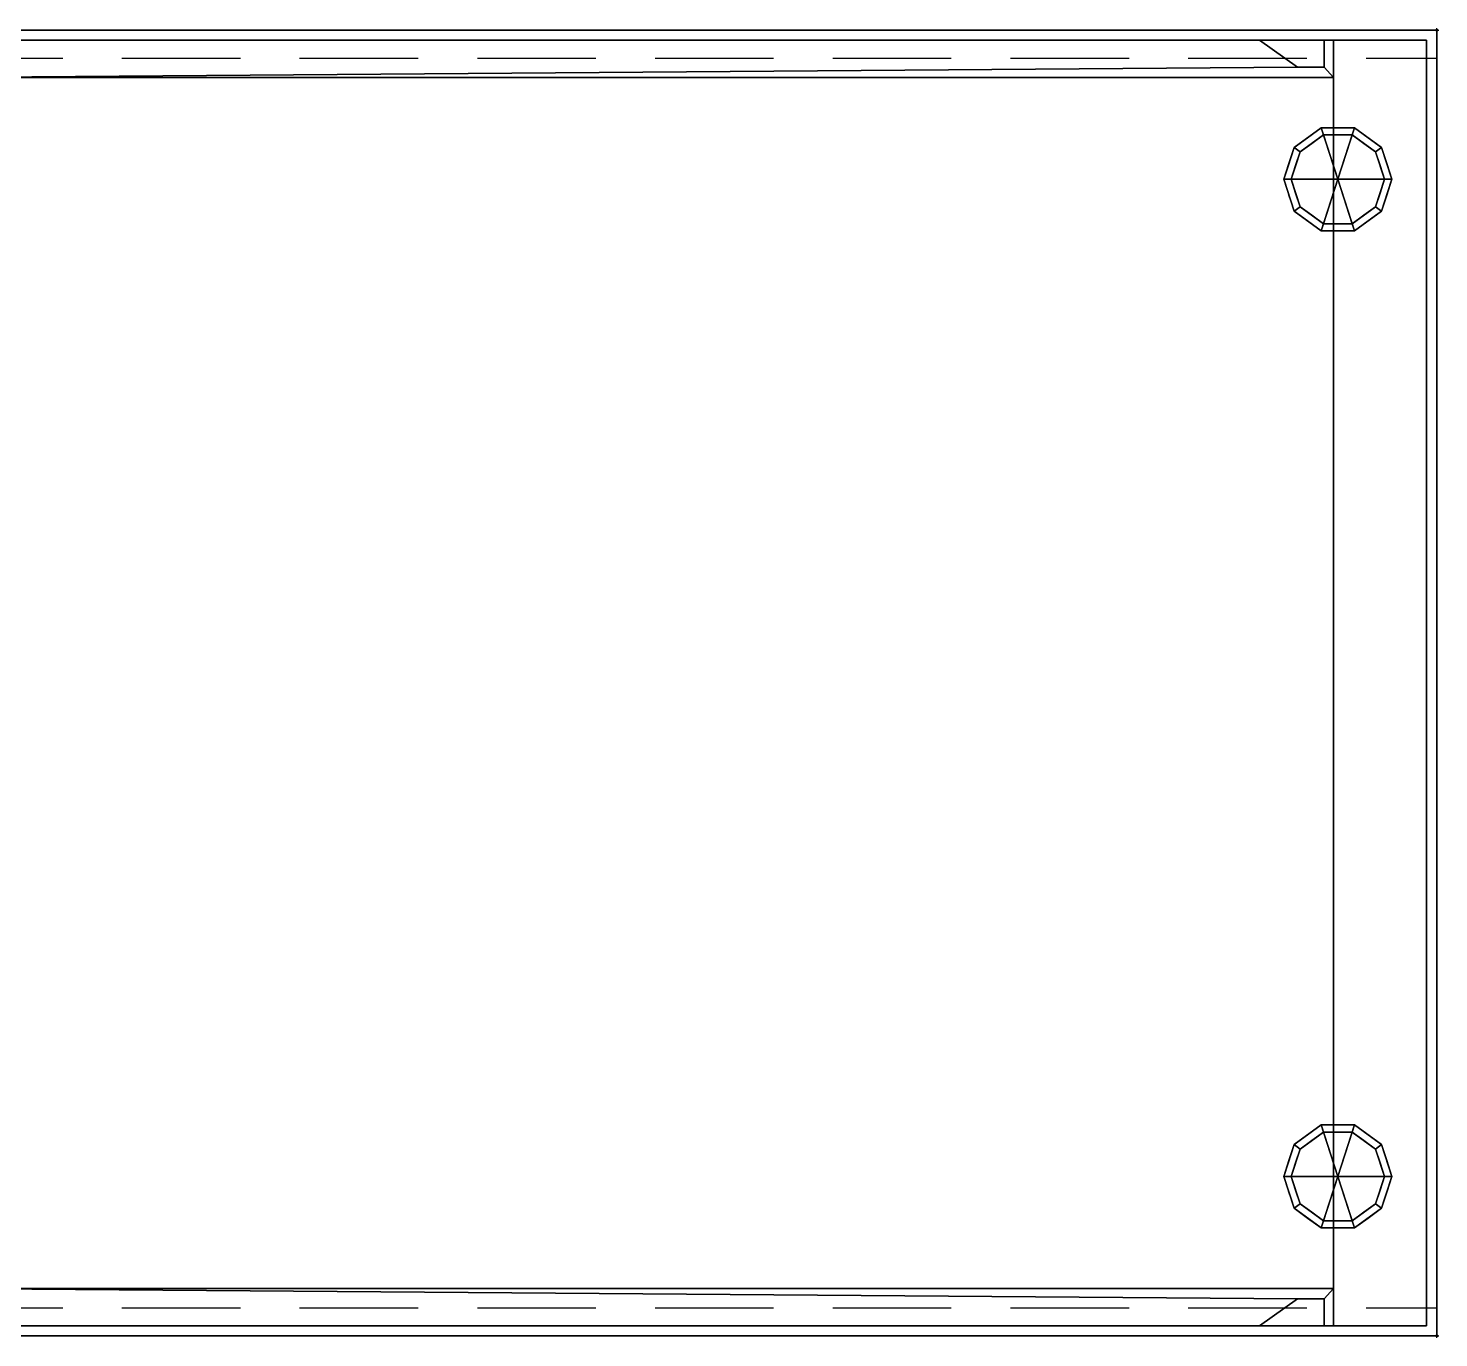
# Model space of a CAD drawing. Header units: millimetres. Extents: x -1 to 1601, y -701 to 1.
# Drawn here: x 845 to 1601, y -701 to 1 of the extents above; entities that cross this region are included whole.
import ezdxf

# ---------------------------------------------------------------- set-up
doc = ezdxf.new("R2010")
doc.units = ezdxf.units.MM
doc.header["$PDMODE"] = 34
doc.linetypes.add('NASCOSTA', pattern=[9.525, 6.35, -3.175])
for name, color, linetype in [('IQ_200_2D', 1, 'Continuous'), ('IQ_200_3D', 1, 'Continuous'), ('IQ_204_2D', 7, 'Continuous'), ('IQ_204_3D', 7, 'Continuous'), ('IQ_INS_3D', 3, 'Continuous')]:
    doc.layers.add(name, color=color, linetype=linetype)

msp = doc.modelspace()

# ---------------------------------------------------------------- linework, layer by layer
at = {"layer": 'IQ_200_2D'}
for p, q in [((0, 0), (1600, 0)), ((1600, 0), (1600, -700)), ((1600, -700), (0, -700))]:
    msp.add_line(p, q, dxfattribs=at)
at = {"layer": 'IQ_204_2D', "linetype": 'NASCOSTA', "ltscale": 10}
for p, q in [((800, -15), (1600, -15)), ((800, -685), (1600, -685))]:
    msp.add_line(p, q, dxfattribs=at)
at = {"layer": 'IQ_INS_3D'}
for p in [(1600, 0), (1600, -700)]:
    msp.add_point(p, dxfattribs=at)

# ---------------------------------------------------------------- meshes
at = {"layer": 'IQ_200_3D'}
mesh = msp.add_polyface(dxfattribs=at)
corners = [(0, 0, 900), (0, -700, 900), (1600, -700, 900), (1600, 0, 900)]
mesh.append_faces([[corners[k] for k in face] for face in [(0, 1, 2, 3)]])
mesh = msp.add_polyface(dxfattribs=at)
corners = [(1600, -700, 850), (0, -700, 850), (0, 0, 850), (1600, 0, 850)]
mesh.append_faces([[corners[k] for k in face] for face in [(0, 1, 2, 3)]])
mesh = msp.add_polyface(dxfattribs=at)
corners = [(1600, 0, 900), (1600, 0, 850), (0, 0, 850), (0, 0, 900)]
mesh.append_faces([[corners[k] for k in face] for face in [(0, 1, 2, 3)]])
mesh = msp.add_polyface(dxfattribs=at)
corners = [(1600, -700, 900), (1600, -700, 850), (1600, 0, 850), (1600, 0, 900)]
mesh.append_faces([[corners[k] for k in face] for face in [(0, 1, 2, 3)]])
mesh = msp.add_polyface(dxfattribs=at)
corners = [(5.5, -5.5, 850), (5.5, -694.5, 850), (55.5, -694.5, 850), (55.5, -5.5, 850), (1594.5, -694.5, 850), (1594.5, -5.5, 850), (1544.5, -5.5, 850), (1544.5, -694.5, 850)]
mesh.append_faces([[corners[k] for k in face] for face in [(2, 3, 0, 1), (4, 5, 6, 7)]])
mesh = msp.add_polyface(dxfattribs=at)
corners = [(1594.5, -694.5, 150), (5.5, -694.5, 150), (5.5, -5.5, 150), (1594.5, -5.5, 150)]
mesh.append_faces([[corners[k] for k in face] for face in [(0, 1, 2, 3)]])
mesh = msp.add_polyface(dxfattribs=at)
corners = [(1594.5, -5.5, 150), (5.5, -5.5, 150), (5.5, -5.5, 850), (55.5, -5.5, 850), (55.5, -5.5, 200), (1544.5, -5.5, 200), (1544.5, -5.5, 850), (1594.5, -5.5, 850)]
mesh.append_faces([[corners[k] for k in face] for face in [(4, 5, 0, 1)]], dxfattribs={"vtx1": -1, "vtx3": -1})
mesh.append_faces([[corners[k] for k in face] for face in [(2, 3, 4, 1)]], dxfattribs={"vtx2": -1})
mesh.append_faces([[corners[k] for k in face] for face in [(5, 6, 7, 0)]], dxfattribs={"vtx3": -1})
mesh = msp.add_polyface(dxfattribs=at)
corners = [(1544.5, -5.5, 200), (55.5, -5.5, 200), (55.5, -694.5, 200), (1544.5, -694.5, 200)]
mesh.append_faces([[corners[k] for k in face] for face in [(0, 1, 2, 3)]])
mesh = msp.add_polyface(dxfattribs=at)
corners = [(1544.5, -25.5, 200), (800, -25.5, 200), (800, -5.5, 200), (1504.86, -5.5, 200), (1525.34, -19.84, 200), (1539.5, -19.84, 200), (1539.5, -5.5, 200), (1544.5, -5.5, 200)]
mesh.append_faces([[corners[k] for k in face] for face in [(7, 0, 5, 6), (3, 4, 1, 2)]], dxfattribs={"vtx1": -1})
mesh.append_faces([[corners[k] for k in face] for face in [(4, 5, 0, 1)]], dxfattribs={"vtx1": -1, "vtx3": -1})
mesh = msp.add_polyface(dxfattribs=at)
corners = [(1544.5, -25.5, 850), (1544.5, -5.5, 850), (1539.5, -5.5, 850), (1539.5, -19.84, 850), (1525.34, -19.84, 850), (1504.86, -5.5, 850), (800, -5.5, 850), (800, -25.5, 850)]
mesh.append_faces([[corners[k] for k in face] for face in [(7, 4, 5, 6), (3, 0, 1, 2)]], dxfattribs={"vtx0": -1})
mesh.append_faces([[corners[k] for k in face] for face in [(4, 7, 0, 3)]], dxfattribs={"vtx0": -1, "vtx2": -1})
mesh = msp.add_polyface(dxfattribs=at)
corners = [(800, -5.5, 200), (800, -5.5, 850), (1504.86, -5.5, 850), (1504.86, -5.5, 200)]
mesh.append_faces([[corners[k] for k in face] for face in [(0, 1, 2, 3)]])
mesh = msp.add_polyface(dxfattribs=at)
corners = [(1504.86, -5.5, 200), (1504.86, -5.5, 850), (1525.34, -19.84, 850), (1525.34, -19.84, 200)]
mesh.append_faces([[corners[k] for k in face] for face in [(0, 1, 2, 3)]])
mesh = msp.add_polyface(dxfattribs=at)
corners = [(1539.5, -5.5, 200), (1539.5, -5.5, 850), (1544.5, -5.5, 850), (1544.5, -5.5, 200)]
mesh.append_faces([[corners[k] for k in face] for face in [(0, 1, 2, 3)]])
mesh = msp.add_polyface(dxfattribs=at)
corners = [(1539.5, -19.84, 200), (1539.5, -19.84, 850), (1539.5, -5.5, 850), (1539.5, -5.5, 200)]
mesh.append_faces([[corners[k] for k in face] for face in [(0, 1, 2, 3)]])
mesh = msp.add_polyface(dxfattribs=at)
corners = [(1544.5, -694.5, 200), (1544.5, -694.5, 850), (1544.5, -5.5, 850), (1544.5, -5.5, 200)]
mesh.append_faces([[corners[k] for k in face] for face in [(0, 1, 2, 3)]])
mesh = msp.add_polyface(dxfattribs=at)
corners = [(1544.5, -5.5, 200), (1544.5, -5.5, 850), (1544.5, -25.5, 850), (1544.5, -25.5, 200)]
mesh.append_faces([[corners[k] for k in face] for face in [(0, 1, 2, 3)]])
mesh = msp.add_polyface(dxfattribs=at)
corners = [(1594.5, -694.5, 850), (1594.5, -694.5, 150), (1594.5, -5.5, 150), (1594.5, -5.5, 850)]
mesh.append_faces([[corners[k] for k in face] for face in [(0, 1, 2, 3)]])
mesh = msp.add_polyface(dxfattribs=at)
corners = [(1525.34, -19.84, 200), (1525.34, -19.84, 850), (1539.5, -19.84, 850), (1539.5, -19.84, 200)]
mesh.append_faces([[corners[k] for k in face] for face in [(0, 1, 2, 3)]])
mesh = msp.add_polyface(dxfattribs=at)
corners = [(1544.5, -25.5, 200), (1544.5, -25.5, 850), (800, -25.5, 850), (800, -25.5, 200)]
mesh.append_faces([[corners[k] for k in face] for face in [(0, 1, 2, 3)]])
mesh = msp.add_polyface(dxfattribs=at)
corners = [(1544.5, -674.5, 200), (1544.5, -694.5, 200), (1539.5, -694.5, 200), (1539.5, -680.16, 200), (1525.34, -680.16, 200), (1504.86, -694.5, 200), (800, -694.5, 200), (800, -674.5, 200)]
mesh.append_faces([[corners[k] for k in face] for face in [(3, 0, 1, 2), (7, 4, 5, 6)]], dxfattribs={"vtx0": -1})
mesh.append_faces([[corners[k] for k in face] for face in [(0, 3, 4, 7)]], dxfattribs={"vtx0": -1, "vtx2": -1})
mesh = msp.add_polyface(dxfattribs=at)
corners = [(1544.5, -674.5, 850), (800, -674.5, 850), (800, -694.5, 850), (1504.86, -694.5, 850), (1525.34, -680.16, 850), (1539.5, -680.16, 850), (1539.5, -694.5, 850), (1544.5, -694.5, 850)]
mesh.append_faces([[corners[k] for k in face] for face in [(3, 4, 1, 2), (7, 0, 5, 6)]], dxfattribs={"vtx1": -1})
mesh.append_faces([[corners[k] for k in face] for face in [(0, 1, 4, 5)]], dxfattribs={"vtx1": -1, "vtx3": -1})
mesh = msp.add_polyface(dxfattribs=at)
corners = [(800, -674.5, 850), (1544.5, -674.5, 850), (1544.5, -674.5, 200), (800, -674.5, 200)]
mesh.append_faces([[corners[k] for k in face] for face in [(0, 1, 2, 3)]])
mesh = msp.add_polyface(dxfattribs=at)
corners = [(1525.34, -680.16, 850), (1504.86, -694.5, 850), (1504.86, -694.5, 200), (1525.34, -680.16, 200)]
mesh.append_faces([[corners[k] for k in face] for face in [(0, 1, 2, 3)]])
mesh = msp.add_polyface(dxfattribs=at)
corners = [(1539.5, -680.16, 850), (1525.34, -680.16, 850), (1525.34, -680.16, 200), (1539.5, -680.16, 200)]
mesh.append_faces([[corners[k] for k in face] for face in [(0, 1, 2, 3)]])
mesh = msp.add_polyface(dxfattribs=at)
corners = [(1539.5, -694.5, 850), (1539.5, -680.16, 850), (1539.5, -680.16, 200), (1539.5, -694.5, 200)]
mesh.append_faces([[corners[k] for k in face] for face in [(0, 1, 2, 3)]])
mesh = msp.add_polyface(dxfattribs=at)
corners = [(1544.5, -674.5, 850), (1544.5, -694.5, 850), (1544.5, -694.5, 200), (1544.5, -674.5, 200)]
mesh.append_faces([[corners[k] for k in face] for face in [(0, 1, 2, 3)]])
mesh = msp.add_polyface(dxfattribs=at)
corners = [(5.5, -694.5, 150), (1594.5, -694.5, 150), (1594.5, -694.5, 850), (1544.5, -694.5, 850), (1544.5, -694.5, 200), (55.5, -694.5, 200), (55.5, -694.5, 850), (5.5, -694.5, 850)]
mesh.append_faces([[corners[k] for k in face] for face in [(4, 5, 0, 1)]], dxfattribs={"vtx1": -1, "vtx3": -1})
mesh.append_faces([[corners[k] for k in face] for face in [(2, 3, 4, 1)]], dxfattribs={"vtx2": -1})
mesh.append_faces([[corners[k] for k in face] for face in [(5, 6, 7, 0)]], dxfattribs={"vtx3": -1})
mesh = msp.add_polyface(dxfattribs=at)
corners = [(1504.86, -694.5, 850), (800, -694.5, 850), (800, -694.5, 200), (1504.86, -694.5, 200)]
mesh.append_faces([[corners[k] for k in face] for face in [(0, 1, 2, 3)]])
mesh = msp.add_polyface(dxfattribs=at)
corners = [(1544.5, -694.5, 850), (1539.5, -694.5, 850), (1539.5, -694.5, 200), (1544.5, -694.5, 200)]
mesh.append_faces([[corners[k] for k in face] for face in [(0, 1, 2, 3)]])
mesh = msp.add_polyface(dxfattribs=at)
corners = [(0, -700, 900), (0, -700, 850), (1600, -700, 850), (1600, -700, 900)]
mesh.append_faces([[corners[k] for k in face] for face in [(0, 1, 2, 3)]])
at = {"layer": 'IQ_204_3D'}
mesh = msp.add_polyface(dxfattribs=at)
corners = [(1546.9, -80, 150), (1575.9, -80, 150), (1570.36, -62.95, 150), (1555.86, -52.42, 150), (1537.94, -52.42, 150), (1523.44, -62.95, 150), (1517.9, -80, 150)]
mesh.append_faces([[corners[k] for k in face] for face in [(0, 4, 5, 6)]], dxfattribs={"vtx0": -1})
mesh.append_faces([[corners[k] for k in face] for face in [(0, 3, 4)]], dxfattribs={"vtx0": -1, "vtx2": -1})
mesh.append_faces([[corners[k] for k in face] for face in [(0, 1, 2, 3)]], dxfattribs={"vtx3": -1})
mesh = msp.add_polyface(dxfattribs=at)
corners = [(1517.9, -80, 150), (1523.44, -62.95, 150), (1537.94, -52.42, 150), (1555.86, -52.42, 150), (1570.36, -62.95, 150), (1575.9, -80, 150), (1575.9, -80, 25), (1570.36, -62.95, 25), (1555.86, -52.42, 25), (1537.94, -52.42, 25), (1523.44, -62.95, 25), (1517.9, -80, 25), (1563.11, -57.69, 150), (1563.11, -57.69, 25), (1573.13, -71.48, 25), (1573.13, -71.48, 150), (1546.9, -52.42, 150), (1546.9, -52.42, 25), (1530.69, -57.69, 25), (1530.69, -57.69, 150), (1520.21, -72.88, 25), (1520.67, -71.48, 150), (1521.83, -67.92, 25)]
mesh.append_faces([[corners[k] for k in face] for face in [(22, 1, 10), (1, 22, 21)]], dxfattribs={"vtx0": -1, "vtx1": -1})
mesh.append_faces([[corners[k] for k in face] for face in [(20, 0, 21)]], dxfattribs={"vtx0": -1, "vtx2": -1})
mesh.append_faces([[corners[k] for k in face] for face in [(22, 20, 21)]], dxfattribs={"vtx1": -1, "vtx2": -1})
mesh.append_faces([[corners[k] for k in face] for face in [(2, 16, 17, 9), (13, 8, 3, 12), (4, 15, 14, 7), (7, 13, 12, 4), (9, 18, 19, 2), (16, 3, 8, 17), (1, 19, 18, 10)]], dxfattribs={"vtx1": -1, "vtx3": -1})
mesh.append_faces([[corners[k] for k in face] for face in [(5, 6, 14, 15), (20, 11, 0)]], dxfattribs={"vtx2": -1})
mesh = msp.add_polyface(dxfattribs=at)
corners = [(1517.9, -80, 25), (1523.44, -62.95, 25), (1537.94, -52.42, 25), (1555.86, -52.42, 25), (1570.36, -62.95, 25), (1575.9, -80, 25), (1571.9, -80, 25), (1567.13, -65.31, 25), (1554.63, -56.22, 25), (1539.17, -56.22, 25), (1526.67, -65.31, 25), (1521.9, -80, 25)]
mesh.append_faces([[corners[k] for k in face] for face in [(10, 1, 2, 9)]], dxfattribs={"vtx0": -1, "vtx2": -1})
mesh.append_faces([[corners[k] for k in face] for face in [(6, 7, 4, 5)]], dxfattribs={"vtx1": -1})
mesh.append_faces([[corners[k] for k in face] for face in [(8, 9, 2, 3), (7, 8, 3, 4)]], dxfattribs={"vtx1": -1, "vtx3": -1})
mesh.append_faces([[corners[k] for k in face] for face in [(11, 0, 1, 10)]], dxfattribs={"vtx2": -1})
mesh = msp.add_polyface(dxfattribs=at)
corners = [(1521.9, -80, 25), (1526.67, -65.31, 25), (1539.17, -56.22, 25), (1554.63, -56.22, 25), (1567.13, -65.31, 25), (1571.9, -80, 25), (1571.9, -80, 0), (1567.13, -65.31, 0), (1554.63, -56.22, 0), (1539.17, -56.22, 0), (1526.67, -65.31, 0), (1521.9, -80, 0), (1560.88, -60.76, 0), (1560.88, -60.76, 25), (1569.51, -72.65, 25), (1569.51, -72.65, 0), (1546.9, -56.22, 25), (1546.9, -56.22, 0), (1524.22, -72.87, 0), (1524.29, -72.65, 25), (1532.92, -60.76, 0), (1532.92, -60.76, 25)]
mesh.append_faces([[corners[k] for k in face] for face in [(15, 14, 5, 6)]], dxfattribs={"vtx0": -1})
mesh.append_faces([[corners[k] for k in face] for face in [(7, 4, 14, 15), (9, 2, 16, 17), (8, 3, 13, 12), (12, 13, 4, 7), (19, 10, 18), (17, 16, 3, 8), (10, 19, 1), (18, 0, 19)]], dxfattribs={"vtx0": -1, "vtx2": -1})
mesh.append_faces([[corners[k] for k in face] for face in [(21, 2, 9, 20), (1, 21, 20, 10)]], dxfattribs={"vtx1": -1, "vtx3": -1})
mesh.append_faces([[corners[k] for k in face] for face in [(18, 11, 0)]], dxfattribs={"vtx2": -1})
mesh = msp.add_polyface(dxfattribs=at)
corners = [(1521.9, -80, 0), (1526.67, -65.31, 0), (1539.17, -56.22, 0), (1554.63, -56.22, 0), (1567.13, -65.31, 0), (1571.9, -80, 0), (1546.9, -80, 0)]
mesh.append_faces([[corners[k] for k in face] for face in [(1, 2, 6, 0)]], dxfattribs={"vtx1": -1})
mesh.append_faces([[corners[k] for k in face] for face in [(2, 3, 6)]], dxfattribs={"vtx1": -1, "vtx2": -1})
mesh.append_faces([[corners[k] for k in face] for face in [(4, 5, 6, 3)]], dxfattribs={"vtx2": -1})
mesh = msp.add_polyface(dxfattribs=at)
corners = [(1546.9, -80, 150), (1517.9, -80, 150), (1523.44, -97.05, 150), (1537.94, -107.58, 150), (1555.86, -107.58, 150), (1570.36, -97.05, 150), (1575.9, -80, 150)]
mesh.append_faces([[corners[k] for k in face] for face in [(0, 4, 5, 6)]], dxfattribs={"vtx0": -1})
mesh.append_faces([[corners[k] for k in face] for face in [(4, 0, 3)]], dxfattribs={"vtx0": -1, "vtx1": -1})
mesh.append_faces([[corners[k] for k in face] for face in [(0, 1, 2, 3)]], dxfattribs={"vtx3": -1})
mesh = msp.add_polyface(dxfattribs=at)
corners = [(1575.9, -80, 150), (1570.36, -97.05, 150), (1555.86, -107.58, 150), (1537.94, -107.58, 150), (1523.44, -97.05, 150), (1517.9, -80, 150), (1517.9, -80, 25), (1523.44, -97.05, 25), (1537.94, -107.58, 25), (1555.86, -107.58, 25), (1570.36, -97.05, 25), (1575.9, -80, 25), (1520.21, -87.12, 150), (1520.67, -88.52, 25), (1530.69, -102.31, 25), (1530.69, -102.31, 150), (1546.9, -107.58, 150), (1546.9, -107.58, 25), (1563.11, -102.31, 25), (1563.11, -102.31, 150), (1573.59, -87.12, 25), (1573.13, -88.52, 150), (1521.83, -92.08, 150), (1571.97, -92.08, 25)]
mesh.append_faces([[corners[k] for k in face] for face in [(6, 12, 5)]], dxfattribs={"vtx0": -1})
mesh.append_faces([[corners[k] for k in face] for face in [(23, 1, 10), (22, 7, 4), (7, 22, 13), (1, 23, 21)]], dxfattribs={"vtx0": -1, "vtx1": -1})
mesh.append_faces([[corners[k] for k in face] for face in [(12, 6, 13), (20, 0, 21)]], dxfattribs={"vtx0": -1, "vtx2": -1})
mesh.append_faces([[corners[k] for k in face] for face in [(22, 12, 13), (23, 20, 21)]], dxfattribs={"vtx1": -1, "vtx2": -1})
mesh.append_faces([[corners[k] for k in face] for face in [(15, 4, 7, 14), (3, 15, 14, 8), (17, 9, 2, 16), (19, 2, 9, 18), (18, 10, 1, 19), (16, 3, 8, 17)]], dxfattribs={"vtx1": -1, "vtx3": -1})
mesh.append_faces([[corners[k] for k in face] for face in [(20, 11, 0)]], dxfattribs={"vtx2": -1})
mesh = msp.add_polyface(dxfattribs=at)
corners = [(1575.9, -80, 25), (1570.36, -97.05, 25), (1555.86, -107.58, 25), (1537.94, -107.58, 25), (1523.44, -97.05, 25), (1517.9, -80, 25), (1521.9, -80, 25), (1526.67, -94.69, 25), (1539.17, -103.78, 25), (1554.63, -103.78, 25), (1567.13, -94.69, 25), (1571.9, -80, 25)]
mesh.append_faces([[corners[k] for k in face] for face in [(1, 10, 11, 0)]], dxfattribs={"vtx0": -1})
mesh.append_faces([[corners[k] for k in face] for face in [(3, 8, 9, 2), (2, 9, 10, 1)]], dxfattribs={"vtx0": -1, "vtx2": -1})
mesh.append_faces([[corners[k] for k in face] for face in [(3, 4, 7, 8)]], dxfattribs={"vtx1": -1, "vtx3": -1})
mesh.append_faces([[corners[k] for k in face] for face in [(4, 5, 6, 7)]], dxfattribs={"vtx3": -1})
mesh = msp.add_polyface(dxfattribs=at)
corners = [(1571.9, -80, 25), (1567.13, -94.69, 25), (1554.63, -103.78, 25), (1539.17, -103.78, 25), (1526.67, -94.69, 25), (1521.9, -80, 25), (1521.9, -80, 0), (1526.67, -94.69, 0), (1539.17, -103.78, 0), (1554.63, -103.78, 0), (1567.13, -94.69, 0), (1571.9, -80, 0), (1524.22, -87.13, 0), (1524.29, -87.35, 25), (1532.92, -99.24, 25), (1532.92, -99.24, 0), (1546.9, -103.78, 25), (1546.9, -103.78, 0), (1569.58, -87.13, 0), (1569.51, -87.35, 25), (1560.88, -99.24, 25), (1560.88, -99.24, 0)]
mesh.append_faces([[corners[k] for k in face] for face in [(7, 13, 12)]], dxfattribs={"vtx0": -1, "vtx1": -1})
mesh.append_faces([[corners[k] for k in face] for face in [(15, 14, 4, 7), (14, 15, 8, 3), (12, 13, 5), (9, 2, 16), (19, 10, 18), (10, 19, 1), (20, 21, 10, 1), (2, 9, 21, 20), (18, 0, 19)]], dxfattribs={"vtx0": -1, "vtx2": -1})
mesh.append_faces([[corners[k] for k in face] for face in [(4, 13, 7), (8, 17, 3)]], dxfattribs={"vtx1": -1, "vtx2": -1})
mesh.append_faces([[corners[k] for k in face] for face in [(16, 3, 17, 9)]], dxfattribs={"vtx1": -1, "vtx3": -1})
mesh.append_faces([[corners[k] for k in face] for face in [(5, 6, 12), (18, 11, 0)]], dxfattribs={"vtx2": -1})
mesh = msp.add_polyface(dxfattribs=at)
corners = [(1571.9, -80, 0), (1567.13, -94.69, 0), (1554.63, -103.78, 0), (1539.17, -103.78, 0), (1526.67, -94.69, 0), (1521.9, -80, 0), (1546.9, -80, 0)]
mesh.append_faces([[corners[k] for k in face] for face in [(3, 6, 2)]], dxfattribs={"vtx0": -1, "vtx1": -1})
mesh.append_faces([[corners[k] for k in face] for face in [(1, 2, 6, 0)]], dxfattribs={"vtx1": -1})
mesh.append_faces([[corners[k] for k in face] for face in [(4, 5, 6, 3)]], dxfattribs={"vtx2": -1})
mesh = msp.add_polyface(dxfattribs=at)
corners = [(1546.9, -614.5, 150), (1575.9, -614.5, 150), (1570.36, -597.45, 150), (1555.86, -586.92, 150), (1537.94, -586.92, 150), (1523.44, -597.45, 150), (1517.9, -614.5, 150)]
mesh.append_faces([[corners[k] for k in face] for face in [(0, 4, 5, 6)]], dxfattribs={"vtx0": -1})
mesh.append_faces([[corners[k] for k in face] for face in [(0, 3, 4)]], dxfattribs={"vtx0": -1, "vtx2": -1})
mesh.append_faces([[corners[k] for k in face] for face in [(0, 1, 2, 3)]], dxfattribs={"vtx3": -1})
mesh = msp.add_polyface(dxfattribs=at)
corners = [(1517.9, -614.5, 150), (1523.44, -597.45, 150), (1537.94, -586.92, 150), (1555.86, -586.92, 150), (1570.36, -597.45, 150), (1575.9, -614.5, 150), (1575.9, -614.5, 25), (1570.36, -597.45, 25), (1555.86, -586.92, 25), (1537.94, -586.92, 25), (1523.44, -597.45, 25), (1517.9, -614.5, 25), (1563.11, -592.19, 150), (1563.11, -592.19, 25), (1573.13, -605.98, 25), (1573.13, -605.98, 150), (1546.9, -586.92, 150), (1546.9, -586.92, 25), (1530.69, -592.19, 25), (1530.69, -592.19, 150), (1520.21, -607.38, 25), (1520.67, -605.98, 150), (1521.83, -602.42, 25)]
mesh.append_faces([[corners[k] for k in face] for face in [(22, 1, 10), (1, 22, 21)]], dxfattribs={"vtx0": -1, "vtx1": -1})
mesh.append_faces([[corners[k] for k in face] for face in [(20, 0, 21)]], dxfattribs={"vtx0": -1, "vtx2": -1})
mesh.append_faces([[corners[k] for k in face] for face in [(22, 20, 21)]], dxfattribs={"vtx1": -1, "vtx2": -1})
mesh.append_faces([[corners[k] for k in face] for face in [(2, 16, 17, 9), (13, 8, 3, 12), (4, 15, 14, 7), (7, 13, 12, 4), (9, 18, 19, 2), (16, 3, 8, 17), (1, 19, 18, 10)]], dxfattribs={"vtx1": -1, "vtx3": -1})
mesh.append_faces([[corners[k] for k in face] for face in [(5, 6, 14, 15), (20, 11, 0)]], dxfattribs={"vtx2": -1})
mesh = msp.add_polyface(dxfattribs=at)
corners = [(1517.9, -614.5, 25), (1523.44, -597.45, 25), (1537.94, -586.92, 25), (1555.86, -586.92, 25), (1570.36, -597.45, 25), (1575.9, -614.5, 25), (1571.9, -614.5, 25), (1567.13, -599.81, 25), (1554.63, -590.72, 25), (1539.17, -590.72, 25), (1526.67, -599.81, 25), (1521.9, -614.5, 25)]
mesh.append_faces([[corners[k] for k in face] for face in [(10, 1, 2, 9)]], dxfattribs={"vtx0": -1, "vtx2": -1})
mesh.append_faces([[corners[k] for k in face] for face in [(6, 7, 4, 5)]], dxfattribs={"vtx1": -1})
mesh.append_faces([[corners[k] for k in face] for face in [(8, 9, 2, 3), (7, 8, 3, 4)]], dxfattribs={"vtx1": -1, "vtx3": -1})
mesh.append_faces([[corners[k] for k in face] for face in [(11, 0, 1, 10)]], dxfattribs={"vtx2": -1})
mesh = msp.add_polyface(dxfattribs=at)
corners = [(1521.9, -614.5, 25), (1526.67, -599.81, 25), (1539.17, -590.72, 25), (1554.63, -590.72, 25), (1567.13, -599.81, 25), (1571.9, -614.5, 25), (1571.9, -614.5, 0), (1567.13, -599.81, 0), (1554.63, -590.72, 0), (1539.17, -590.72, 0), (1526.67, -599.81, 0), (1521.9, -614.5, 0), (1560.88, -595.26, 0), (1560.88, -595.26, 25), (1569.51, -607.15, 25), (1569.51, -607.15, 0), (1546.9, -590.72, 25), (1546.9, -590.72, 0), (1524.22, -607.37, 0), (1524.29, -607.15, 25), (1532.92, -595.26, 0), (1532.92, -595.26, 25)]
mesh.append_faces([[corners[k] for k in face] for face in [(15, 14, 5, 6)]], dxfattribs={"vtx0": -1})
mesh.append_faces([[corners[k] for k in face] for face in [(7, 4, 14, 15), (9, 2, 16, 17), (8, 3, 13, 12), (12, 13, 4, 7), (19, 10, 18), (17, 16, 3, 8), (10, 19, 1), (18, 0, 19)]], dxfattribs={"vtx0": -1, "vtx2": -1})
mesh.append_faces([[corners[k] for k in face] for face in [(21, 2, 9, 20), (1, 21, 20, 10)]], dxfattribs={"vtx1": -1, "vtx3": -1})
mesh.append_faces([[corners[k] for k in face] for face in [(18, 11, 0)]], dxfattribs={"vtx2": -1})
mesh = msp.add_polyface(dxfattribs=at)
corners = [(1521.9, -614.5, 0), (1526.67, -599.81, 0), (1539.17, -590.72, 0), (1554.63, -590.72, 0), (1567.13, -599.81, 0), (1571.9, -614.5, 0), (1546.9, -614.5, 0)]
mesh.append_faces([[corners[k] for k in face] for face in [(1, 2, 6, 0)]], dxfattribs={"vtx1": -1})
mesh.append_faces([[corners[k] for k in face] for face in [(2, 3, 6)]], dxfattribs={"vtx1": -1, "vtx2": -1})
mesh.append_faces([[corners[k] for k in face] for face in [(4, 5, 6, 3)]], dxfattribs={"vtx2": -1})
mesh = msp.add_polyface(dxfattribs=at)
corners = [(1546.9, -614.5, 150), (1517.9, -614.5, 150), (1523.44, -631.55, 150), (1537.94, -642.08, 150), (1555.86, -642.08, 150), (1570.36, -631.55, 150), (1575.9, -614.5, 150)]
mesh.append_faces([[corners[k] for k in face] for face in [(0, 4, 5, 6)]], dxfattribs={"vtx0": -1})
mesh.append_faces([[corners[k] for k in face] for face in [(4, 0, 3)]], dxfattribs={"vtx0": -1, "vtx1": -1})
mesh.append_faces([[corners[k] for k in face] for face in [(0, 1, 2, 3)]], dxfattribs={"vtx3": -1})
mesh = msp.add_polyface(dxfattribs=at)
corners = [(1575.9, -614.5, 150), (1570.36, -631.55, 150), (1555.86, -642.08, 150), (1537.94, -642.08, 150), (1523.44, -631.55, 150), (1517.9, -614.5, 150), (1517.9, -614.5, 25), (1523.44, -631.55, 25), (1537.94, -642.08, 25), (1555.86, -642.08, 25), (1570.36, -631.55, 25), (1575.9, -614.5, 25), (1520.21, -621.62, 150), (1520.67, -623.02, 25), (1530.69, -636.81, 25), (1530.69, -636.81, 150), (1546.9, -642.08, 150), (1546.9, -642.08, 25), (1563.11, -636.81, 25), (1563.11, -636.81, 150), (1573.59, -621.62, 25), (1573.13, -623.02, 150), (1521.83, -626.58, 150), (1571.97, -626.58, 25)]
mesh.append_faces([[corners[k] for k in face] for face in [(6, 12, 5)]], dxfattribs={"vtx0": -1})
mesh.append_faces([[corners[k] for k in face] for face in [(23, 1, 10), (22, 7, 4), (7, 22, 13), (1, 23, 21)]], dxfattribs={"vtx0": -1, "vtx1": -1})
mesh.append_faces([[corners[k] for k in face] for face in [(12, 6, 13), (20, 0, 21)]], dxfattribs={"vtx0": -1, "vtx2": -1})
mesh.append_faces([[corners[k] for k in face] for face in [(22, 12, 13), (23, 20, 21)]], dxfattribs={"vtx1": -1, "vtx2": -1})
mesh.append_faces([[corners[k] for k in face] for face in [(15, 4, 7, 14), (3, 15, 14, 8), (17, 9, 2, 16), (19, 2, 9, 18), (18, 10, 1, 19), (16, 3, 8, 17)]], dxfattribs={"vtx1": -1, "vtx3": -1})
mesh.append_faces([[corners[k] for k in face] for face in [(20, 11, 0)]], dxfattribs={"vtx2": -1})
mesh = msp.add_polyface(dxfattribs=at)
corners = [(1575.9, -614.5, 25), (1570.36, -631.55, 25), (1555.86, -642.08, 25), (1537.94, -642.08, 25), (1523.44, -631.55, 25), (1517.9, -614.5, 25), (1521.9, -614.5, 25), (1526.67, -629.19, 25), (1539.17, -638.28, 25), (1554.63, -638.28, 25), (1567.13, -629.19, 25), (1571.9, -614.5, 25)]
mesh.append_faces([[corners[k] for k in face] for face in [(1, 10, 11, 0)]], dxfattribs={"vtx0": -1})
mesh.append_faces([[corners[k] for k in face] for face in [(3, 8, 9, 2), (2, 9, 10, 1)]], dxfattribs={"vtx0": -1, "vtx2": -1})
mesh.append_faces([[corners[k] for k in face] for face in [(3, 4, 7, 8)]], dxfattribs={"vtx1": -1, "vtx3": -1})
mesh.append_faces([[corners[k] for k in face] for face in [(4, 5, 6, 7)]], dxfattribs={"vtx3": -1})
mesh = msp.add_polyface(dxfattribs=at)
corners = [(1571.9, -614.5, 25), (1567.13, -629.19, 25), (1554.63, -638.28, 25), (1539.17, -638.28, 25), (1526.67, -629.19, 25), (1521.9, -614.5, 25), (1521.9, -614.5, 0), (1526.67, -629.19, 0), (1539.17, -638.28, 0), (1554.63, -638.28, 0), (1567.13, -629.19, 0), (1571.9, -614.5, 0), (1524.22, -621.63, 0), (1524.29, -621.85, 25), (1532.92, -633.74, 25), (1532.92, -633.74, 0), (1546.9, -638.28, 25), (1546.9, -638.28, 0), (1569.58, -621.63, 0), (1569.51, -621.85, 25), (1560.88, -633.74, 25), (1560.88, -633.74, 0)]
mesh.append_faces([[corners[k] for k in face] for face in [(7, 13, 12)]], dxfattribs={"vtx0": -1, "vtx1": -1})
mesh.append_faces([[corners[k] for k in face] for face in [(15, 14, 4, 7), (14, 15, 8, 3), (12, 13, 5), (9, 2, 16), (19, 10, 18), (10, 19, 1), (20, 21, 10, 1), (2, 9, 21, 20), (18, 0, 19)]], dxfattribs={"vtx0": -1, "vtx2": -1})
mesh.append_faces([[corners[k] for k in face] for face in [(4, 13, 7), (8, 17, 3)]], dxfattribs={"vtx1": -1, "vtx2": -1})
mesh.append_faces([[corners[k] for k in face] for face in [(16, 3, 17, 9)]], dxfattribs={"vtx1": -1, "vtx3": -1})
mesh.append_faces([[corners[k] for k in face] for face in [(5, 6, 12), (18, 11, 0)]], dxfattribs={"vtx2": -1})
mesh = msp.add_polyface(dxfattribs=at)
corners = [(1571.9, -614.5, 0), (1567.13, -629.19, 0), (1554.63, -638.28, 0), (1539.17, -638.28, 0), (1526.67, -629.19, 0), (1521.9, -614.5, 0), (1546.9, -614.5, 0)]
mesh.append_faces([[corners[k] for k in face] for face in [(3, 6, 2)]], dxfattribs={"vtx0": -1, "vtx1": -1})
mesh.append_faces([[corners[k] for k in face] for face in [(1, 2, 6, 0)]], dxfattribs={"vtx1": -1})
mesh.append_faces([[corners[k] for k in face] for face in [(4, 5, 6, 3)]], dxfattribs={"vtx2": -1})

doc.saveas('drawing.dxf')
